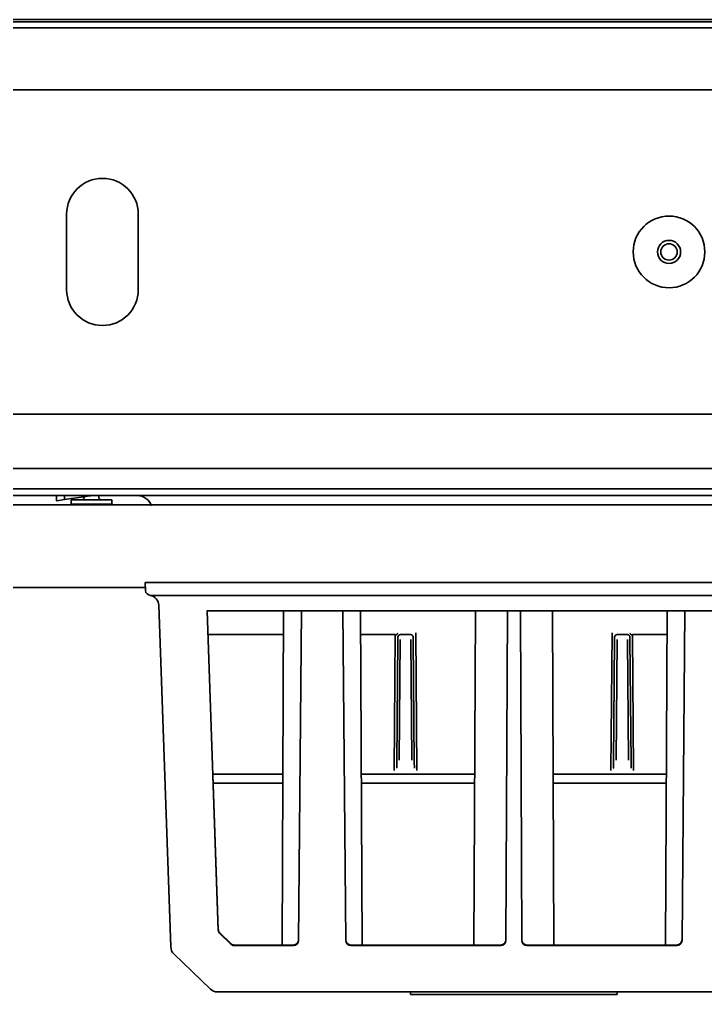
# Model space of a CAD drawing. Header units: inches. Extents: x 786 to 5593, y 691 to 5453.
# Drawn here: x 4042.9 to 4176.9, y 4203.2 to 4393.7 of the extents above; entities that cross this region are included whole.
import ezdxf

# ---------------------------------------------------------------- set-up
doc = ezdxf.new("R2010")
doc.units = ezdxf.units.IN
doc.layers.add('1', color=7, linetype='Continuous', true_color=0xffffff)

msp = doc.modelspace()

# ---------------------------------------------------------------- linework, layer by layer
at = {"layer": '1', "color": 7, "linetype": 'Continuous', "lineweight": 35}
for p, q in [((4189.24, 4393.7), (3462.24, 4393.7)), ((4187.24, 4393.25), (3464.24, 4393.25)), ((4187.24, 4392.05), (3464.24, 4392.05)), ((3462.24, 4379.98), (4189.24, 4379.98)), ((4052.08, 4355.66), (4052.08, 4340.9)), ((4066.08, 4340.9), (4066.08, 4355.66)), ((3462.24, 4316.58), (4189.24, 4316.58)), ((4189.24, 4305.95), (3461.74, 4305.95)), ((4253.74, 4300.68), (3397.74, 4300.68)), ((3461.74, 4302), (4189.24, 4302)), ((4050.08, 4299.65), (4050.09, 4300.68)), ((4051.68, 4300.68), (4051.66, 4299.88)), ((4056.58, 4300.6), (4054.94, 4300.36)), ((4057.3, 4300.66), (4058.58, 4300.66)), ((4058.35, 4300.36), (4058.35, 4300.66)), ((4058.58, 4300.66), (4060.51, 4300.66)), ((4065.85, 4300.66), (4060.51, 4300.66)), ((4206.24, 4298.88), (4030.74, 4298.88)), ((4050.14, 4299.66), (4050.08, 4299.65)), ((4051.65, 4299.88), (4050.14, 4299.66)), ((4051.66, 4299.88), (4051.65, 4299.88)), ((4054.94, 4300.36), (4051.66, 4299.88)), ((4052.94, 4299.61), (4052.94, 4299.21)), ((4053.09, 4299.86), (4060.79, 4299.86)), ((4053.09, 4298.96), (4060.79, 4298.96)), ((4053.78, 4298.96), (4053.83, 4298.88)), ((4055.52, 4300.45), (4055.52, 4300.36)), ((4060.05, 4298.88), (4060.1, 4298.96)), ((4060.94, 4299.21), (4060.94, 4299.61)), ((4067.44, 4283.66), (4068.9, 4283.66)), ((4067.49, 4282.12), (4067.44, 4283.66)), ((4068.9, 4283.66), (4080.49, 4283.66)), ((4072.97, 4283.68), (4072.97, 4283.66)), ((4080.49, 4283.66), (4084.02, 4283.66)), ((4194.86, 4283.66), (4084.02, 4283.66)), ((4100.57, 4283.68), (4100.57, 4283.66)), ((4103.4, 4283.66), (4103.4, 4283.68)), ((4175.47, 4283.68), (4175.47, 4283.66)), ((3829.03, 4282.68), (4067.47, 4282.68)), ((4069.66, 4281.16), (4068.49, 4281.16)), ((4081.25, 4281.16), (4069.66, 4281.16)), ((4084.07, 4281.16), (4081.25, 4281.16)), ((4194.81, 4281.16), (4084.07, 4281.16)), ((4072.43, 4212.46), (4070.09, 4279.23)), ((4080.38, 4278.16), (4079.49, 4278.16)), ((4081.7, 4215.76), (4079.53, 4278.16)), ((4081.7, 4215.83), (4079.53, 4278.16)), ((4083.21, 4278.16), (4080.38, 4278.16)), ((4195.67, 4278.16), (4083.21, 4278.16)), ((4094.47, 4278.16), (4094.18, 4212.82)), ((4097.94, 4278.16), (4097.38, 4213.73)), ((4106.6, 4213.73), (4106.04, 4278.16)), ((4109.8, 4212.82), (4109.51, 4278.16)), ((4131.92, 4278.16), (4131.63, 4212.82)), ((4137.88, 4213.74), (4138.17, 4278.16)), ((4140.99, 4213.74), (4140.71, 4278.16)), ((4147.25, 4212.82), (4146.96, 4278.16)), ((4169.37, 4278.16), (4169.08, 4212.82)), ((4172.84, 4278.16), (4172.28, 4213.73)), ((4079.69, 4273.48), (4094.45, 4273.48)), ((4109.53, 4273.48), (4116.27, 4273.48)), ((4116.05, 4246.93), (4116.27, 4273.48)), ((4116.56, 4248.48), (4116.76, 4272.52)), ((4116.76, 4272.52), (4116.77, 4272.98)), ((4117.26, 4272.55), (4117.05, 4248.93)), ((4117.27, 4273.48), (4119.28, 4273.48)), ((4119.49, 4248.93), (4119.28, 4272.55)), ((4119.78, 4272.98), (4119.78, 4272.52)), ((4119.78, 4272.52), (4119.99, 4248.48)), ((4120.27, 4273.82), (4120.5, 4246.93)), ((4158.38, 4246.93), (4158.61, 4273.82)), ((4158.89, 4248.48), (4159.1, 4272.52)), ((4159.1, 4272.52), (4159.1, 4272.98)), ((4159.6, 4272.55), (4159.39, 4248.93)), ((4159.6, 4273.48), (4161.61, 4273.48)), ((4161.82, 4248.93), (4161.61, 4272.55)), ((4162.11, 4272.98), (4162.11, 4272.52)), ((4162.11, 4272.52), (4162.32, 4248.48)), ((4162.61, 4273.48), (4169.35, 4273.48)), ((4162.61, 4273.48), (4162.83, 4246.93)), ((4116.55, 4247.55), (4116.56, 4248.48)), ((4119.99, 4248.48), (4120, 4247.55)), ((4158.88, 4247.55), (4158.89, 4248.48)), ((4162.32, 4248.48), (4162.33, 4247.55)), ((4094.33, 4246.19), (4080.64, 4246.19)), ((4131.78, 4246.19), (4109.65, 4246.19)), ((4169.22, 4246.19), (4147.1, 4246.19)), ((4080.7, 4244.45), (4094.32, 4244.45)), ((4109.66, 4244.45), (4131.77, 4244.45)), ((4147.11, 4244.45), (4169.22, 4244.45)), ((4084.14, 4213.1), (4081.99, 4215.18)), ((4084.14, 4213.02), (4082.01, 4215.08)), ((4072.43, 4212.46), (4072.43, 4212.46)), ((4080.15, 4204.22), (4073.04, 4211.09)), ((4096.38, 4212.82), (4084.83, 4212.82)), ((4096.38, 4212.74), (4084.83, 4212.74)), ((4136.89, 4212.82), (4107.6, 4212.82)), ((4136.88, 4212.74), (4107.6, 4212.74)), ((4171.28, 4212.82), (4141.99, 4212.82)), ((4171.28, 4212.74), (4141.99, 4212.74)), ((4080.15, 4204.22), (4080.15, 4204.22)), ((4081.54, 4203.66), (4081.54, 4203.66)), ((4197.34, 4203.66), (4081.54, 4203.66)), ((4119.24, 4203.16), (4119.24, 4203.66)), ((4159.64, 4203.16), (4159.64, 4203.66))]:
    msp.add_line(p, q, dxfattribs=at)
for radius in [7, 2.26, 1.6]:
    msp.add_circle((4169.74, 4348.28), radius, dxfattribs=at)
for centre, radius, start, end in [((4059.08, 4355.66), 7, 0, 180), ((4059.08, 4340.9), 7, 180, 0), ((4065.85, 4297.66), 3, 19.9002, 90), ((4053.22, 4299.61), 0.283, 118.0725, 180), ((4053.22, 4299.21), 0.283, 180, 241.9275), ((4055.02, 4300.36), 0.5, 270, 0), ((4058.85, 4300.36), 0.5, 180, 270), ((4060.66, 4299.61), 0.283, 0, 61.9275), ((4060.66, 4299.21), 0.283, 298.0725, 0), ((4135.41, 4282.68), 1, 90, 101.418), ((4143.47, 4282.68), 1, 78.582, 90), ((4068.49, 4282.16), 1, 182, 270), ((4068.1, 4279.16), 2, 2, 82.3764), ((4117.27, 4272.98), 0.5, 90, 179.5), ((4119.28, 4272.98), 0.5, 0.5, 90), ((4159.6, 4272.98), 0.5, 90, 179.5), ((4161.61, 4272.98), 0.5, 0.5, 90), ((4074.42, 4212.53), 2, 182, 226), ((4081.54, 4205.66), 2, 226, 270)]:
    msp.add_arc(centre, radius, start, end, dxfattribs=at)
for centre, major_axis, ratio, start_param, end_param in [((4057.3, 4295.66), (-4.99, -0.38), 1, 4.635536, 4.7813), ((4117.27, 4272.98), (0, -0.5), 0.999915, 3.141593, 4.703429), ((4119.28, 4272.98), (0, 0.5), 0.999915, 4.721349, 6.283185), ((4159.6, 4272.98), (0, -0.5), 0.999915, 3.141593, 4.703429), ((4161.61, 4272.98), (0, -0.5), 0.999915, 2.760773, 3.141593), ((4082.7, 4215.8), (-1, 0), 0.99863, 0.034859, 0.802166), ((4082.7, 4215.88), (-0.884, -0.467), 0.992708, 6.279751, 6.6006), ((4084.83, 4213.82), (-0.998, 0.069), 0.998789, 0.870673, 1.639309), ((4084.83, 4213.74), (-1, 0), 0.99863, 0.802166, 1.570796), ((4096.38, 4213.82), (1, -0.009), 0.998629, 4.721104, 6.283185), ((4096.38, 4213.74), (1, 0), 0.998629, 4.712389, 6.274471), ((4107.6, 4213.82), (-1, -0.009), 0.998629, 0, 1.562082), ((4107.6, 4213.74), (1, 0), 0.998629, 3.150307, 4.712389), ((4136.88, 4213.74), (1, 0), 0.99863, 4.712389, 6.278828), ((4136.89, 4213.82), (-1, 0.004), 0.99863, 1.575154, 3.141593), ((4141.99, 4213.82), (1, 0.004), 0.99863, 3.141593, 4.708032), ((4141.99, 4213.74), (1, 0), 0.99863, 3.14595, 4.712389), ((4171.28, 4213.82), (1, -0.009), 0.998629, 4.721104, 6.283185), ((4171.28, 4213.74), (1, 0), 0.998629, 4.712389, 6.274471), ((4074.42, 4212.53), (-2, -0.07), 0.99882, 0, 0.769766), ((4081.54, 4205.66), (-1.39, -1.44), 0.999885, 0, 0.768002)]:
    msp.add_ellipse(centre, major_axis=major_axis, ratio=ratio, start_param=start_param, end_param=end_param, dxfattribs=at)
for points in [[(4067.49, 4282.1), (4067.49, 4282.1), (4067.49, 4282.09), (4067.49, 4282.1)], [(4116.52, 4273.47), (4116.52, 4273.47), (4116.52, 4273.48), (4116.52, 4273.48)], [(4162.36, 4273.48), (4162.36, 4273.48), (4162.36, 4273.47), (4162.36, 4273.47)]]:
    msp.add_open_spline(points, degree=3, dxfattribs=at)
for points, knots in [([(4116.27, 4273.48), (4116.32, 4273.48), (4116.36, 4273.47), (4116.44, 4273.47), (4116.48, 4273.47), (4116.52, 4273.47)], [0, 0, 0, 0, 0.5, 0.5, 1, 1, 1, 1]), ([(4116.52, 4273.48), (4116.54, 4273.5), (4116.57, 4273.54), (4116.61, 4273.59), (4116.66, 4273.63), (4116.68, 4273.65), (4116.71, 4273.68), (4116.72, 4273.69), (4116.74, 4273.71), (4116.75, 4273.71), (4116.77, 4273.72)], [0, 0, 0, 0, 0.25, 0.5, 0.5, 0.75, 0.75, 0.875, 0.875, 1, 1, 1, 1]), ([(4162.36, 4273.48), (4162.34, 4273.5), (4162.31, 4273.54), (4162.27, 4273.59), (4162.22, 4273.63), (4162.2, 4273.65), (4162.17, 4273.68), (4162.16, 4273.69), (4162.14, 4273.71), (4162.13, 4273.71), (4162.11, 4273.72)], [0, 0, 0, 0, 0.25, 0.5, 0.5, 0.75, 0.75, 0.875, 0.875, 1, 1, 1, 1]), ([(4162.36, 4273.47), (4162.4, 4273.47), (4162.44, 4273.47), (4162.52, 4273.47), (4162.56, 4273.48), (4162.61, 4273.48)], [0, 0, 0, 0, 0.5, 0.5, 1, 1, 1, 1]), ([(4116.53, 4247.36), (4116.53, 4247.39), (4116.54, 4247.43), (4116.55, 4247.49), (4116.55, 4247.52), (4116.55, 4247.55)], [0, 0, 0, 0, 0.5, 0.5, 1, 1, 1, 1]), ([(4120, 4247.55), (4120, 4247.52), (4120, 4247.49), (4120.01, 4247.43), (4120.01, 4247.39), (4120.02, 4247.36)], [0, 0, 0, 0, 0.5, 0.5, 1, 1, 1, 1]), ([(4158.86, 4247.36), (4158.87, 4247.39), (4158.87, 4247.43), (4158.88, 4247.49), (4158.88, 4247.52), (4158.88, 4247.55)], [0, 0, 0, 0, 0.5, 0.5, 1, 1, 1, 1]), ([(4162.33, 4247.55), (4162.33, 4247.52), (4162.33, 4247.49), (4162.34, 4247.43), (4162.35, 4247.39), (4162.35, 4247.36)], [0, 0, 0, 0, 0.5, 0.5, 1, 1, 1, 1]), ([(4081.81, 4215.41), (4081.81, 4215.43), (4081.78, 4215.49), (4081.72, 4215.64), (4081.71, 4215.78), (4081.7, 4215.86)], [0, 0, 0, 0, 0.145816, 0.55847, 1, 1, 1, 1]), ([(4139.44, 4203.16), (4137.86, 4203.16), (4134.46, 4203.16), (4129.53, 4203.16), (4125.08, 4203.16), (4121.77, 4203.16), (4119.96, 4203.16), (4119.33, 4203.16), (4119.24, 4203.16), (4119.24, 4203.16)], [0, 0, 0, 0, 0.203649, 0.436682, 0.641124, 0.800868, 0.915365, 0.960191, 1, 1, 1, 1]), ([(4159.64, 4203.16), (4159.64, 4203.16), (4159.1, 4203.16), (4157.82, 4203.16), (4156.51, 4203.16), (4154.97, 4203.16), (4153.25, 4203.16), (4151.74, 4203.16), (4150.49, 4203.16), (4149.53, 4203.16), (4148.55, 4203.16), (4147.13, 4203.16), (4145.23, 4203.16), (4142.79, 4203.16), (4140.83, 4203.16), (4139.7, 4203.16), (4139.44, 4203.16)], [0, 0, 0, 0, 0.106353, 0.169105, 0.239089, 0.315308, 0.396018, 0.479225, 0.521163, 0.563024, 0.605947, 0.651193, 0.748459, 0.854083, 0.966665, 1, 1, 1, 1])]:
    msp.add_open_spline(points, degree=3, knots=knots, dxfattribs=at)

doc.saveas('drawing.dxf')
